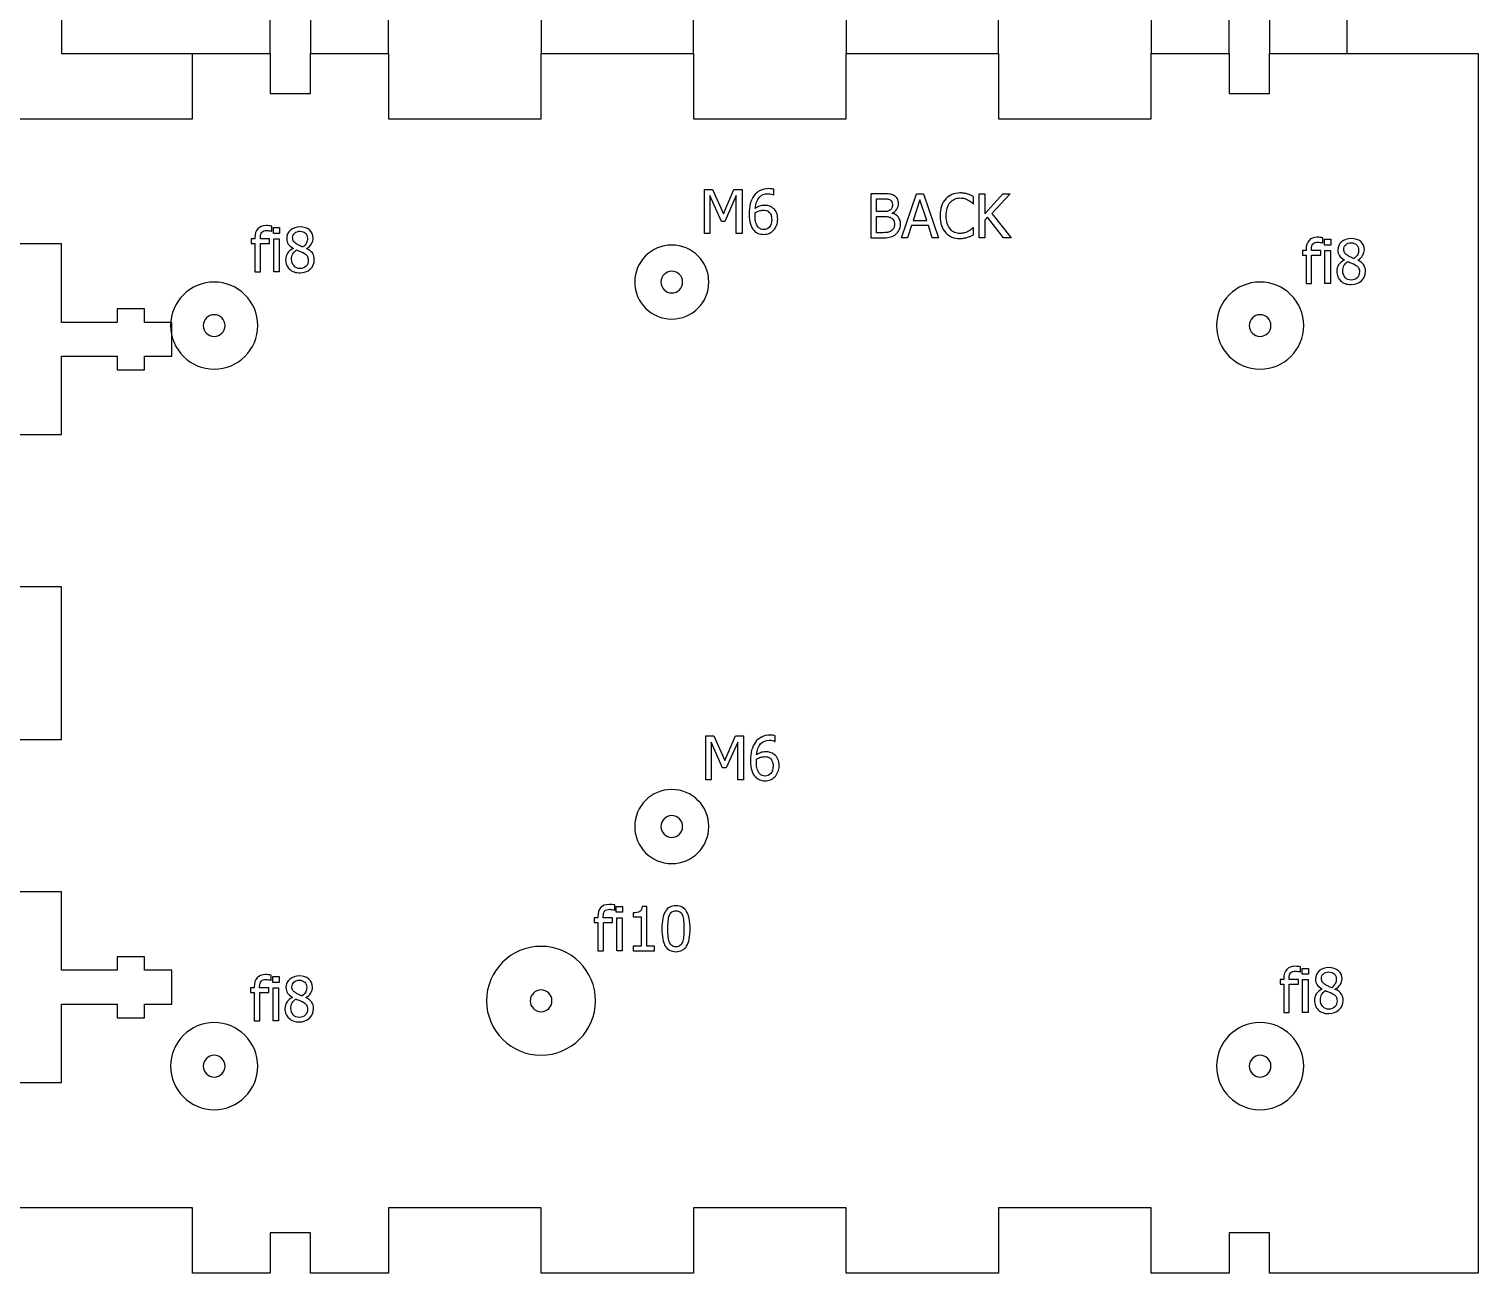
# Model space of a CAD drawing. Extents: x -124 to 242, y -17 to 237.
# Drawn here: x 102.7 to 235.7, y 12.9 to 127.1 of the extents above; entities that cross this region are included whole.
import ezdxf

# ---------------------------------------------------------------- set-up
doc = ezdxf.new("R2010")
doc.units = 0
doc.header["$MEASUREMENT"] = 0
doc.layers.get('0').update_dxf_attribs({"linetype": 'CONTINUOUS'})

msp = doc.modelspace()

# ---------------------------------------------------------------- linework, layer by layer
for points in [[(105.73, 236.89), (105.73, 124.89), (117.73, 124.89)], [(128.58, 128.59), (128.58, 124.89), (135.73, 124.89), (135.73, 130.89)], [(149.73, 130.89), (149.73, 124.89), (163.73, 124.89), (163.73, 130.89)], [(177.73, 130.89), (177.73, 124.89), (191.73, 124.89), (191.73, 130.89)], [(205.73, 130.89), (205.73, 124.89), (212.88, 124.89), (212.88, 128.59)], [(216.58, 128.59), (216.58, 124.89), (223.73, 124.89), (223.73, 130.89)], [(117.73, 124.89), (124.88, 124.89), (124.88, 128.59)], [(99.73, 118.89), (117.73, 118.89), (117.73, 124.89), (124.88, 124.89), (124.88, 121.19), (128.58, 121.19), (128.58, 124.89), (135.73, 124.89), (135.73, 118.89), (149.73, 118.89), (149.73, 124.89), (163.73, 124.89), (163.73, 118.89), (177.73, 118.89), (177.73, 124.89), (191.73, 124.89), (191.73, 118.89), (205.73, 118.89), (205.73, 124.89), (212.88, 124.89), (212.88, 121.19), (216.58, 121.19), (216.58, 124.89), (223.73, 124.89), (235.73, 124.89), (235.73, 12.89), (223.73, 12.89)], [(168.19, 108.35), (167.65, 108.35), (167.65, 111.83), (166.6, 109.46), (166.28, 109.46), (165.23, 111.83), (165.23, 108.35), (164.73, 108.35), (164.73, 112.39), (165.46, 112.39), (166.47, 110.14), (167.44, 112.39), (168.19, 112.39), (168.19, 108.35)], [(182.83, 107.96), (184.19, 112), (184.85, 112), (186.21, 107.96), (185.64, 107.96), (185.28, 109.09), (183.73, 109.09), (183.37, 107.96), (182.83, 107.96)], [(192.87, 107.96), (192.18, 107.96), (190.7, 109.84), (190.47, 109.57), (190.47, 107.96), (189.93, 107.96), (189.93, 112), (190.47, 112), (190.47, 110.14), (192.12, 112), (192.78, 112), (191.1, 110.19), (192.87, 107.96)], [(185.13, 109.55), (184.51, 111.45), (183.88, 109.55), (185.13, 109.55)], [(125.74, 108.36), (125.16, 108.36), (125.16, 108.89), (125.74, 108.89), (125.74, 108.36)], [(125.71, 104.82), (125.2, 104.82), (125.2, 107.85), (125.71, 107.85), (125.71, 104.82)], [(222.22, 107.29), (221.64, 107.29), (221.64, 107.82), (222.22, 107.82), (222.22, 107.29)], [(99.73, 89.89), (105.73, 89.89), (105.73, 97.09), (110.83, 97.09), (110.83, 95.84), (113.33, 95.84), (113.33, 97.09), (115.83, 97.09), (115.83, 100.19), (113.33, 100.19), (113.33, 101.44), (110.83, 101.44), (110.83, 100.19), (105.73, 100.19), (105.73, 107.39), (99.73, 107.39)], [(222.19, 103.75), (221.68, 103.75), (221.68, 106.78), (222.19, 106.78), (222.19, 103.75)], [(99.73, 61.89), (105.73, 61.89), (105.73, 75.89), (99.73, 75.89)], [(168.32, 58.17), (167.78, 58.17), (167.78, 61.65), (166.73, 59.28), (166.4, 59.28), (165.36, 61.65), (165.36, 58.17), (164.85, 58.17), (164.85, 62.21), (165.59, 62.21), (166.6, 59.96), (167.57, 62.21), (168.32, 62.21), (168.32, 58.17)], [(99.73, 30.39), (105.73, 30.39), (105.73, 37.59), (110.83, 37.59), (110.83, 36.34), (113.33, 36.34), (113.33, 37.59), (115.83, 37.59), (115.83, 40.69), (113.33, 40.69), (113.33, 41.94), (110.83, 41.94), (110.83, 40.69), (105.73, 40.69), (105.73, 47.89), (99.73, 47.89)], [(157.22, 46.02), (156.64, 46.02), (156.64, 46.55), (157.22, 46.55), (157.22, 46.02)], [(157.19, 42.49), (156.68, 42.49), (156.68, 45.52), (157.19, 45.52), (157.19, 42.49)], [(125.68, 39.58), (125.1, 39.58), (125.1, 40.11), (125.68, 40.11), (125.68, 39.58)], [(220.17, 40.34), (219.59, 40.34), (219.59, 40.87), (220.17, 40.87), (220.17, 40.34)], [(125.64, 36.04), (125.13, 36.04), (125.13, 39.07), (125.64, 39.07), (125.64, 36.04)], [(220.14, 36.81), (219.63, 36.81), (219.63, 39.84), (220.14, 39.84), (220.14, 36.81)], [(223.73, 12.89), (216.58, 12.89), (216.58, 16.59), (212.88, 16.59), (212.88, 12.89), (205.73, 12.89), (205.73, 18.89), (191.73, 18.89), (191.73, 12.89), (177.73, 12.89), (177.73, 18.89), (163.73, 18.89), (163.73, 12.89), (149.73, 12.89), (149.73, 18.89), (135.73, 18.89), (135.73, 12.89), (128.58, 12.89), (128.58, 16.59), (124.88, 16.59), (124.88, 12.89), (117.73, 12.89), (117.73, 18.89), (99.73, 18.89)]]:
    msp.add_lwpolyline(points)
for points, knots in [([(171.45, 109.66), (171.45, 109.45), (171.42, 109.26), (171.35, 109.09), (171.28, 108.91), (171.19, 108.77), (171.07, 108.65), (170.95, 108.52), (170.81, 108.43), (170.66, 108.36), (170.51, 108.3), (170.35, 108.27), (170.17, 108.27), (169.99, 108.27), (169.82, 108.3), (169.67, 108.36), (169.52, 108.42), (169.39, 108.51), (169.28, 108.63), (169.14, 108.78), (169.03, 108.98), (168.95, 109.22), (168.87, 109.47), (168.83, 109.77), (168.83, 110.13), (168.83, 110.48), (168.87, 110.79), (168.94, 111.08), (169.01, 111.36), (169.12, 111.61), (169.27, 111.82), (169.42, 112.02), (169.61, 112.18), (169.84, 112.29), (170.07, 112.41), (170.34, 112.47), (170.64, 112.47), (170.73, 112.47), (170.82, 112.46), (170.9, 112.45), (170.97, 112.44), (171.04, 112.43), (171.1, 112.41), (171.1, 112.41), (171.1, 111.89), (171.1, 111.89), (171.1, 111.89), (171.08, 111.89), (171.08, 111.89), (171.03, 111.92), (170.96, 111.94), (170.87, 111.97), (170.77, 111.99), (170.67, 112), (170.57, 112), (170.23, 112), (169.96, 111.89), (169.75, 111.66), (169.55, 111.43), (169.43, 111.1), (169.39, 110.65), (169.52, 110.74), (169.65, 110.81), (169.78, 110.86), (169.92, 110.91), (170.07, 110.93), (170.23, 110.93), (170.39, 110.93), (170.52, 110.92), (170.64, 110.88), (170.76, 110.85), (170.88, 110.79), (171.01, 110.69), (171.16, 110.58), (171.27, 110.44), (171.34, 110.27), (171.42, 110.1), (171.45, 109.89), (171.45, 109.66)], [0, 0, 0, 0, 1, 1, 1, 2, 2, 2, 3, 3, 3, 4, 4, 4, 5, 5, 5, 6, 6, 6, 7, 7, 7, 8, 8, 8, 9, 9, 9, 10, 10, 10, 11, 11, 11, 12, 12, 12, 13, 13, 13, 14, 14, 14, 15, 15, 15, 16, 16, 16, 17, 17, 17, 18, 18, 18, 19, 19, 19, 20, 20, 20, 21, 21, 21, 22, 22, 22, 23, 23, 23, 24, 24, 24, 25, 25, 25, 26, 26, 26, 26]), ([(182.73, 109.2), (182.73, 109), (182.69, 108.82), (182.61, 108.67), (182.54, 108.51), (182.44, 108.39), (182.31, 108.29), (182.16, 108.17), (181.99, 108.08), (181.82, 108.03), (181.65, 107.98), (181.42, 107.96), (181.15, 107.96), (181.15, 107.96), (179.99, 107.96), (179.99, 107.96), (179.99, 107.96), (179.99, 112), (179.99, 112), (179.99, 112), (181.06, 112), (181.06, 112), (181.35, 112), (181.56, 111.99), (181.71, 111.97), (181.85, 111.95), (181.99, 111.91), (182.12, 111.84), (182.27, 111.76), (182.37, 111.66), (182.44, 111.53), (182.5, 111.41), (182.54, 111.26), (182.54, 111.09), (182.54, 110.9), (182.49, 110.73), (182.39, 110.58), (182.29, 110.43), (182.15, 110.31), (181.97, 110.22), (181.97, 110.22), (181.97, 110.2), (181.97, 110.2), (182.21, 110.14), (182.4, 110.02), (182.53, 109.85), (182.66, 109.67), (182.73, 109.46), (182.73, 109.2)], [0, 0, 0, 0, 1, 1, 1, 2, 2, 2, 3, 3, 3, 4, 4, 4, 5, 5, 5, 6, 6, 6, 7, 7, 7, 8, 8, 8, 9, 9, 9, 10, 10, 10, 11, 11, 11, 12, 12, 12, 13, 13, 13, 14, 14, 14, 15, 15, 15, 16, 16, 16, 16]), ([(188.17, 107.89), (187.91, 107.89), (187.67, 107.93), (187.44, 108.02), (187.22, 108.11), (187.03, 108.24), (186.87, 108.42), (186.71, 108.59), (186.58, 108.81), (186.5, 109.07), (186.41, 109.33), (186.36, 109.64), (186.36, 109.98), (186.36, 110.31), (186.41, 110.61), (186.49, 110.86), (186.58, 111.11), (186.7, 111.33), (186.87, 111.52), (187.03, 111.7), (187.22, 111.83), (187.44, 111.93), (187.66, 112.02), (187.91, 112.07), (188.18, 112.07), (188.32, 112.07), (188.44, 112.06), (188.56, 112.04), (188.68, 112.02), (188.79, 112), (188.89, 111.97), (188.98, 111.94), (189.07, 111.91), (189.16, 111.86), (189.25, 111.82), (189.34, 111.78), (189.43, 111.73), (189.43, 111.73), (189.43, 111.08), (189.43, 111.08), (189.43, 111.08), (189.39, 111.08), (189.39, 111.08), (189.34, 111.13), (189.28, 111.18), (189.2, 111.24), (189.13, 111.3), (189.04, 111.36), (188.93, 111.42), (188.83, 111.48), (188.72, 111.52), (188.6, 111.56), (188.47, 111.6), (188.33, 111.61), (188.18, 111.61), (188, 111.61), (187.84, 111.58), (187.69, 111.51), (187.53, 111.44), (187.4, 111.33), (187.28, 111.2), (187.17, 111.06), (187.08, 110.89), (187.02, 110.68), (186.95, 110.47), (186.92, 110.24), (186.92, 109.98), (186.92, 109.7), (186.96, 109.46), (187.02, 109.26), (187.09, 109.06), (187.18, 108.89), (187.3, 108.75), (187.41, 108.62), (187.54, 108.52), (187.69, 108.45), (187.84, 108.38), (188.01, 108.35), (188.18, 108.35), (188.33, 108.35), (188.47, 108.37), (188.61, 108.41), (188.74, 108.45), (188.86, 108.49), (188.96, 108.55), (189.06, 108.61), (189.14, 108.66), (189.22, 108.72), (189.29, 108.78), (189.35, 108.83), (189.39, 108.87), (189.39, 108.87), (189.43, 108.87), (189.43, 108.87), (189.43, 108.87), (189.43, 108.23), (189.43, 108.23), (189.34, 108.19), (189.26, 108.15), (189.18, 108.11), (189.1, 108.08), (189, 108.04), (188.89, 108), (188.77, 107.96), (188.66, 107.94), (188.56, 107.92), (188.46, 107.9), (188.33, 107.89), (188.17, 107.89)], [0, 0, 0, 0, 1, 1, 1, 2, 2, 2, 3, 3, 3, 4, 4, 4, 5, 5, 5, 6, 6, 6, 7, 7, 7, 8, 8, 8, 9, 9, 9, 10, 10, 10, 11, 11, 11, 12, 12, 12, 13, 13, 13, 14, 14, 14, 15, 15, 15, 16, 16, 16, 17, 17, 17, 18, 18, 18, 19, 19, 19, 20, 20, 20, 21, 21, 21, 22, 22, 22, 23, 23, 23, 24, 24, 24, 25, 25, 25, 26, 26, 26, 27, 27, 27, 28, 28, 28, 29, 29, 29, 30, 30, 30, 31, 31, 31, 32, 32, 32, 33, 33, 33, 34, 34, 34, 35, 35, 35, 36, 36, 36, 36]), ([(170.9, 109.64), (170.9, 109.81), (170.88, 109.95), (170.84, 110.06), (170.79, 110.17), (170.72, 110.27), (170.62, 110.35), (170.55, 110.4), (170.47, 110.44), (170.38, 110.46), (170.29, 110.48), (170.2, 110.49), (170.11, 110.49), (169.98, 110.49), (169.86, 110.47), (169.74, 110.43), (169.62, 110.39), (169.5, 110.34), (169.39, 110.26), (169.38, 110.22), (169.38, 110.19), (169.38, 110.15), (169.38, 110.11), (169.38, 110.07), (169.38, 110.01), (169.38, 109.73), (169.4, 109.5), (169.46, 109.33), (169.51, 109.16), (169.58, 109.03), (169.66, 108.94), (169.74, 108.86), (169.82, 108.8), (169.9, 108.76), (169.99, 108.73), (170.08, 108.71), (170.17, 108.71), (170.39, 108.71), (170.56, 108.79), (170.7, 108.94), (170.83, 109.1), (170.9, 109.33), (170.9, 109.64)], [0, 0, 0, 0, 1, 1, 1, 2, 2, 2, 3, 3, 3, 4, 4, 4, 5, 5, 5, 6, 6, 6, 7, 7, 7, 8, 8, 8, 9, 9, 9, 10, 10, 10, 11, 11, 11, 12, 12, 12, 13, 13, 13, 14, 14, 14, 14]), ([(181.98, 111.01), (181.98, 111.11), (181.96, 111.19), (181.93, 111.26), (181.9, 111.34), (181.85, 111.39), (181.77, 111.43), (181.69, 111.48), (181.59, 111.51), (181.48, 111.52), (181.38, 111.53), (181.23, 111.54), (181.04, 111.54), (181.04, 111.54), (180.53, 111.54), (180.53, 111.54), (180.53, 111.54), (180.53, 110.36), (180.53, 110.36), (180.53, 110.36), (181.14, 110.36), (181.14, 110.36), (181.3, 110.36), (181.43, 110.37), (181.51, 110.38), (181.59, 110.4), (181.67, 110.44), (181.75, 110.49), (181.84, 110.54), (181.89, 110.61), (181.93, 110.7), (181.96, 110.78), (181.98, 110.89), (181.98, 111.01)], [0, 0, 0, 0, 1, 1, 1, 2, 2, 2, 3, 3, 3, 4, 4, 4, 5, 5, 5, 6, 6, 6, 7, 7, 7, 8, 8, 8, 9, 9, 9, 10, 10, 10, 11, 11, 11, 11]), ([(125.01, 108.56), (125.01, 108.56), (124.99, 108.56), (124.99, 108.56), (124.94, 108.57), (124.88, 108.59), (124.79, 108.6), (124.71, 108.62), (124.63, 108.63), (124.56, 108.63), (124.35, 108.63), (124.2, 108.58), (124.1, 108.48), (124.01, 108.38), (123.97, 108.21), (123.97, 107.96), (123.97, 107.96), (123.97, 107.85), (123.97, 107.85), (123.97, 107.85), (124.81, 107.85), (124.81, 107.85), (124.81, 107.85), (124.81, 107.43), (124.81, 107.43), (124.81, 107.43), (123.98, 107.43), (123.98, 107.43), (123.98, 107.43), (123.98, 104.82), (123.98, 104.82), (123.98, 104.82), (123.47, 104.82), (123.47, 104.82), (123.47, 104.82), (123.47, 107.43), (123.47, 107.43), (123.47, 107.43), (123.13, 107.43), (123.13, 107.43), (123.13, 107.43), (123.13, 107.85), (123.13, 107.85), (123.13, 107.85), (123.47, 107.85), (123.47, 107.85), (123.47, 107.85), (123.47, 107.95), (123.47, 107.95), (123.47, 108.32), (123.56, 108.6), (123.74, 108.79), (123.91, 108.98), (124.16, 109.07), (124.49, 109.07), (124.59, 109.07), (124.68, 109.07), (124.77, 109.06), (124.86, 109.05), (124.94, 109.03), (125.01, 109.02), (125.01, 109.02), (125.01, 108.56), (125.01, 108.56)], [0, 0, 0, 0, 1, 1, 1, 2, 2, 2, 3, 3, 3, 4, 4, 4, 5, 5, 5, 6, 6, 6, 7, 7, 7, 8, 8, 8, 9, 9, 9, 10, 10, 10, 11, 11, 11, 12, 12, 12, 13, 13, 13, 14, 14, 14, 15, 15, 15, 16, 16, 16, 17, 17, 17, 18, 18, 18, 19, 19, 19, 20, 20, 20, 21, 21, 21, 21]), ([(182.17, 109.18), (182.17, 109.33), (182.15, 109.45), (182.1, 109.55), (182.06, 109.65), (181.97, 109.74), (181.84, 109.8), (181.76, 109.85), (181.66, 109.88), (181.56, 109.89), (181.46, 109.9), (181.32, 109.91), (181.14, 109.91), (181.14, 109.91), (180.53, 109.91), (180.53, 109.91), (180.53, 109.91), (180.53, 108.42), (180.53, 108.42), (180.53, 108.42), (180.96, 108.42), (180.96, 108.42), (181.2, 108.42), (181.38, 108.43), (181.52, 108.45), (181.65, 108.47), (181.77, 108.52), (181.88, 108.59), (181.98, 108.66), (182.05, 108.74), (182.1, 108.83), (182.15, 108.92), (182.17, 109.03), (182.17, 109.18)], [0, 0, 0, 0, 1, 1, 1, 2, 2, 2, 3, 3, 3, 4, 4, 4, 5, 5, 5, 6, 6, 6, 7, 7, 7, 8, 8, 8, 9, 9, 9, 10, 10, 10, 11, 11, 11, 11]), ([(127.61, 104.73), (127.4, 104.73), (127.22, 104.76), (127.06, 104.82), (126.89, 104.88), (126.75, 104.97), (126.64, 105.08), (126.52, 105.19), (126.44, 105.31), (126.38, 105.46), (126.32, 105.61), (126.29, 105.77), (126.29, 105.94), (126.29, 106.16), (126.35, 106.36), (126.46, 106.54), (126.58, 106.72), (126.75, 106.87), (126.97, 106.98), (126.97, 106.98), (126.97, 107), (126.97, 107), (126.77, 107.11), (126.63, 107.24), (126.53, 107.38), (126.44, 107.51), (126.39, 107.68), (126.39, 107.89), (126.39, 108.19), (126.5, 108.45), (126.73, 108.65), (126.96, 108.85), (127.25, 108.95), (127.61, 108.95), (127.97, 108.95), (128.27, 108.86), (128.49, 108.67), (128.71, 108.47), (128.82, 108.23), (128.82, 107.93), (128.82, 107.75), (128.77, 107.57), (128.66, 107.39), (128.56, 107.21), (128.4, 107.07), (128.2, 106.97), (128.2, 106.97), (128.2, 106.96), (128.2, 106.96), (128.44, 106.85), (128.62, 106.71), (128.74, 106.56), (128.86, 106.4), (128.92, 106.2), (128.92, 105.95), (128.92, 105.6), (128.8, 105.31), (128.55, 105.08), (128.29, 104.85), (127.98, 104.73), (127.61, 104.73)], [0, 0, 0, 0, 1, 1, 1, 2, 2, 2, 3, 3, 3, 4, 4, 4, 5, 5, 5, 6, 6, 6, 7, 7, 7, 8, 8, 8, 9, 9, 9, 10, 10, 10, 11, 11, 11, 12, 12, 12, 13, 13, 13, 14, 14, 14, 15, 15, 15, 16, 16, 16, 17, 17, 17, 18, 18, 18, 19, 19, 19, 20, 20, 20, 20]), ([(128.29, 107.92), (128.29, 108.1), (128.23, 108.25), (128.11, 108.37), (127.99, 108.49), (127.82, 108.56), (127.6, 108.56), (127.41, 108.56), (127.24, 108.5), (127.12, 108.39), (126.99, 108.28), (126.93, 108.14), (126.93, 107.95), (126.93, 107.82), (126.96, 107.71), (127.03, 107.61), (127.09, 107.52), (127.19, 107.44), (127.32, 107.36), (127.37, 107.33), (127.46, 107.29), (127.57, 107.24), (127.69, 107.18), (127.79, 107.14), (127.88, 107.11), (128.04, 107.23), (128.15, 107.35), (128.2, 107.48), (128.26, 107.61), (128.29, 107.76), (128.29, 107.92)], [0, 0, 0, 0, 1, 1, 1, 2, 2, 2, 3, 3, 3, 4, 4, 4, 5, 5, 5, 6, 6, 6, 7, 7, 7, 8, 8, 8, 9, 9, 9, 10, 10, 10, 10]), ([(221.49, 107.49), (221.49, 107.49), (221.47, 107.49), (221.47, 107.49), (221.42, 107.5), (221.36, 107.52), (221.27, 107.53), (221.19, 107.55), (221.11, 107.56), (221.04, 107.56), (220.83, 107.56), (220.68, 107.51), (220.58, 107.41), (220.49, 107.31), (220.45, 107.14), (220.45, 106.89), (220.45, 106.89), (220.45, 106.78), (220.45, 106.78), (220.45, 106.78), (221.29, 106.78), (221.29, 106.78), (221.29, 106.78), (221.29, 106.36), (221.29, 106.36), (221.29, 106.36), (220.46, 106.36), (220.46, 106.36), (220.46, 106.36), (220.46, 103.75), (220.46, 103.75), (220.46, 103.75), (219.95, 103.75), (219.95, 103.75), (219.95, 103.75), (219.95, 106.36), (219.95, 106.36), (219.95, 106.36), (219.61, 106.36), (219.61, 106.36), (219.61, 106.36), (219.61, 106.78), (219.61, 106.78), (219.61, 106.78), (219.95, 106.78), (219.95, 106.78), (219.95, 106.78), (219.95, 106.88), (219.95, 106.88), (219.95, 107.25), (220.04, 107.53), (220.22, 107.72), (220.39, 107.91), (220.64, 108), (220.97, 108), (221.07, 108), (221.16, 108), (221.25, 107.99), (221.34, 107.98), (221.42, 107.97), (221.49, 107.95), (221.49, 107.95), (221.49, 107.49), (221.49, 107.49)], [0, 0, 0, 0, 1, 1, 1, 2, 2, 2, 3, 3, 3, 4, 4, 4, 5, 5, 5, 6, 6, 6, 7, 7, 7, 8, 8, 8, 9, 9, 9, 10, 10, 10, 11, 11, 11, 12, 12, 12, 13, 13, 13, 14, 14, 14, 15, 15, 15, 16, 16, 16, 17, 17, 17, 18, 18, 18, 19, 19, 19, 20, 20, 20, 21, 21, 21, 21]), ([(224.09, 103.66), (223.88, 103.66), (223.7, 103.69), (223.54, 103.75), (223.37, 103.81), (223.23, 103.9), (223.12, 104.01), (223, 104.12), (222.92, 104.25), (222.86, 104.39), (222.8, 104.54), (222.77, 104.7), (222.77, 104.87), (222.77, 105.09), (222.83, 105.29), (222.94, 105.47), (223.06, 105.66), (223.23, 105.8), (223.45, 105.91), (223.45, 105.91), (223.45, 105.93), (223.45, 105.93), (223.25, 106.04), (223.11, 106.17), (223.01, 106.31), (222.92, 106.44), (222.87, 106.62), (222.87, 106.82), (222.87, 107.13), (222.98, 107.38), (223.21, 107.58), (223.44, 107.78), (223.73, 107.88), (224.09, 107.88), (224.45, 107.88), (224.75, 107.79), (224.97, 107.6), (225.19, 107.4), (225.3, 107.16), (225.3, 106.86), (225.3, 106.68), (225.25, 106.5), (225.14, 106.32), (225.04, 106.14), (224.88, 106), (224.69, 105.9), (224.69, 105.9), (224.69, 105.89), (224.69, 105.89), (224.92, 105.78), (225.1, 105.64), (225.22, 105.49), (225.34, 105.33), (225.4, 105.13), (225.4, 104.88), (225.4, 104.53), (225.28, 104.24), (225.03, 104.01), (224.78, 103.78), (224.46, 103.66), (224.09, 103.66)], [0, 0, 0, 0, 1, 1, 1, 2, 2, 2, 3, 3, 3, 4, 4, 4, 5, 5, 5, 6, 6, 6, 7, 7, 7, 8, 8, 8, 9, 9, 9, 10, 10, 10, 11, 11, 11, 12, 12, 12, 13, 13, 13, 14, 14, 14, 15, 15, 15, 16, 16, 16, 17, 17, 17, 18, 18, 18, 19, 19, 19, 20, 20, 20, 20]), ([(128.36, 105.9), (128.36, 106.06), (128.33, 106.2), (128.27, 106.29), (128.2, 106.39), (128.08, 106.49), (127.89, 106.59), (127.83, 106.63), (127.75, 106.66), (127.64, 106.7), (127.54, 106.74), (127.43, 106.79), (127.3, 106.84), (127.15, 106.74), (127.03, 106.62), (126.95, 106.48), (126.87, 106.33), (126.83, 106.16), (126.83, 105.98), (126.83, 105.73), (126.91, 105.53), (127.06, 105.37), (127.2, 105.21), (127.39, 105.13), (127.61, 105.13), (127.84, 105.13), (128.02, 105.2), (128.16, 105.34), (128.3, 105.48), (128.36, 105.66), (128.36, 105.9)], [0, 0, 0, 0, 1, 1, 1, 2, 2, 2, 3, 3, 3, 4, 4, 4, 5, 5, 5, 6, 6, 6, 7, 7, 7, 8, 8, 8, 9, 9, 9, 10, 10, 10, 10]), ([(158.33, 103.89), (158.33, 105.77), (159.85, 107.29), (161.73, 107.29), (163.61, 107.29), (165.13, 105.77), (165.13, 103.89), (165.13, 102.01), (163.61, 100.49), (161.73, 100.49), (159.85, 100.49), (158.33, 102.01), (158.33, 103.89)], [0, 0, 0, 0, 1, 1, 1, 2, 2, 2, 3, 3, 3, 4, 4, 4, 4]), ([(224.77, 106.85), (224.77, 107.03), (224.71, 107.18), (224.59, 107.3), (224.47, 107.43), (224.3, 107.49), (224.08, 107.49), (223.89, 107.49), (223.72, 107.43), (223.6, 107.32), (223.47, 107.21), (223.41, 107.07), (223.41, 106.88), (223.41, 106.75), (223.44, 106.64), (223.51, 106.54), (223.57, 106.45), (223.67, 106.37), (223.8, 106.3), (223.85, 106.26), (223.94, 106.22), (224.05, 106.17), (224.17, 106.11), (224.27, 106.07), (224.36, 106.04), (224.52, 106.16), (224.63, 106.29), (224.69, 106.41), (224.74, 106.54), (224.77, 106.69), (224.77, 106.85)], [0, 0, 0, 0, 1, 1, 1, 2, 2, 2, 3, 3, 3, 4, 4, 4, 5, 5, 5, 6, 6, 6, 7, 7, 7, 8, 8, 8, 9, 9, 9, 10, 10, 10, 10]), ([(224.85, 104.83), (224.85, 104.99), (224.81, 105.13), (224.75, 105.22), (224.68, 105.32), (224.56, 105.42), (224.37, 105.52), (224.31, 105.56), (224.23, 105.59), (224.12, 105.63), (224.02, 105.67), (223.91, 105.72), (223.78, 105.77), (223.63, 105.67), (223.51, 105.55), (223.43, 105.41), (223.35, 105.26), (223.32, 105.1), (223.32, 104.91), (223.32, 104.66), (223.39, 104.46), (223.54, 104.3), (223.68, 104.14), (223.87, 104.07), (224.09, 104.07), (224.32, 104.07), (224.5, 104.13), (224.64, 104.27), (224.78, 104.41), (224.85, 104.59), (224.85, 104.83)], [0, 0, 0, 0, 1, 1, 1, 2, 2, 2, 3, 3, 3, 4, 4, 4, 5, 5, 5, 6, 6, 6, 7, 7, 7, 8, 8, 8, 9, 9, 9, 10, 10, 10, 10]), ([(115.73, 99.89), (115.73, 102.1), (117.52, 103.89), (119.73, 103.89), (121.94, 103.89), (123.73, 102.1), (123.73, 99.89), (123.73, 97.68), (121.94, 95.89), (119.73, 95.89), (117.52, 95.89), (115.73, 97.68), (115.73, 99.89)], [0, 0, 0, 0, 1, 1, 1, 2, 2, 2, 3, 3, 3, 4, 4, 4, 4]), ([(160.73, 103.89), (160.73, 104.44), (161.18, 104.89), (161.73, 104.89), (162.28, 104.89), (162.73, 104.44), (162.73, 103.89), (162.73, 103.34), (162.28, 102.89), (161.73, 102.89), (161.18, 102.89), (160.73, 103.34), (160.73, 103.89)], [0, 0, 0, 0, 1, 1, 1, 2, 2, 2, 3, 3, 3, 4, 4, 4, 4]), ([(211.73, 99.89), (211.73, 102.1), (213.52, 103.89), (215.73, 103.89), (217.94, 103.89), (219.73, 102.1), (219.73, 99.89), (219.73, 97.68), (217.94, 95.89), (215.73, 95.89), (213.52, 95.89), (211.73, 97.68), (211.73, 99.89)], [0, 0, 0, 0, 1, 1, 1, 2, 2, 2, 3, 3, 3, 4, 4, 4, 4]), ([(118.73, 99.89), (118.73, 100.44), (119.18, 100.89), (119.73, 100.89), (120.28, 100.89), (120.73, 100.44), (120.73, 99.89), (120.73, 99.34), (120.28, 98.89), (119.73, 98.89), (119.18, 98.89), (118.73, 99.34), (118.73, 99.89)], [0, 0, 0, 0, 1, 1, 1, 2, 2, 2, 3, 3, 3, 4, 4, 4, 4]), ([(214.73, 99.89), (214.73, 100.44), (215.18, 100.89), (215.73, 100.89), (216.28, 100.89), (216.73, 100.44), (216.73, 99.89), (216.73, 99.34), (216.28, 98.89), (215.73, 98.89), (215.18, 98.89), (214.73, 99.34), (214.73, 99.89)], [0, 0, 0, 0, 1, 1, 1, 2, 2, 2, 3, 3, 3, 4, 4, 4, 4]), ([(171.58, 59.48), (171.58, 59.27), (171.54, 59.08), (171.47, 58.91), (171.4, 58.73), (171.31, 58.58), (171.2, 58.47), (171.08, 58.34), (170.94, 58.25), (170.79, 58.18), (170.64, 58.12), (170.47, 58.09), (170.29, 58.09), (170.11, 58.09), (169.94, 58.12), (169.8, 58.18), (169.65, 58.24), (169.51, 58.33), (169.4, 58.45), (169.26, 58.6), (169.15, 58.79), (169.07, 59.04), (169, 59.28), (168.96, 59.59), (168.96, 59.94), (168.96, 60.3), (168.99, 60.61), (169.06, 60.9), (169.14, 61.18), (169.25, 61.42), (169.4, 61.63), (169.54, 61.84), (169.73, 62), (169.97, 62.11), (170.2, 62.23), (170.46, 62.29), (170.77, 62.29), (170.86, 62.29), (170.94, 62.28), (171.02, 62.27), (171.1, 62.26), (171.17, 62.25), (171.23, 62.23), (171.23, 62.23), (171.23, 61.71), (171.23, 61.71), (171.23, 61.71), (171.2, 61.71), (171.2, 61.71), (171.15, 61.74), (171.08, 61.76), (170.99, 61.79), (170.9, 61.81), (170.8, 61.82), (170.69, 61.82), (170.36, 61.82), (170.09, 61.71), (169.88, 61.48), (169.67, 61.25), (169.55, 60.91), (169.51, 60.47), (169.64, 60.56), (169.77, 60.63), (169.91, 60.68), (170.04, 60.73), (170.19, 60.75), (170.35, 60.75), (170.51, 60.75), (170.65, 60.73), (170.77, 60.7), (170.89, 60.67), (171.01, 60.61), (171.14, 60.51), (171.29, 60.4), (171.4, 60.26), (171.47, 60.09), (171.54, 59.91), (171.58, 59.71), (171.58, 59.48)], [0, 0, 0, 0, 1, 1, 1, 2, 2, 2, 3, 3, 3, 4, 4, 4, 5, 5, 5, 6, 6, 6, 7, 7, 7, 8, 8, 8, 9, 9, 9, 10, 10, 10, 11, 11, 11, 12, 12, 12, 13, 13, 13, 14, 14, 14, 15, 15, 15, 16, 16, 16, 17, 17, 17, 18, 18, 18, 19, 19, 19, 20, 20, 20, 21, 21, 21, 22, 22, 22, 23, 23, 23, 24, 24, 24, 25, 25, 25, 26, 26, 26, 26]), ([(171.03, 59.46), (171.03, 59.63), (171, 59.76), (170.96, 59.88), (170.92, 59.99), (170.85, 60.08), (170.75, 60.16), (170.68, 60.22), (170.6, 60.26), (170.51, 60.28), (170.42, 60.3), (170.33, 60.31), (170.23, 60.31), (170.11, 60.31), (169.98, 60.29), (169.86, 60.25), (169.75, 60.21), (169.63, 60.16), (169.51, 60.08), (169.51, 60.04), (169.51, 60), (169.5, 59.97), (169.5, 59.93), (169.5, 59.88), (169.5, 59.83), (169.5, 59.55), (169.53, 59.32), (169.58, 59.15), (169.64, 58.98), (169.71, 58.85), (169.79, 58.76), (169.87, 58.67), (169.95, 58.61), (170.03, 58.58), (170.11, 58.55), (170.2, 58.53), (170.3, 58.53), (170.51, 58.53), (170.69, 58.61), (170.82, 58.76), (170.96, 58.92), (171.03, 59.15), (171.03, 59.46)], [0, 0, 0, 0, 1, 1, 1, 2, 2, 2, 3, 3, 3, 4, 4, 4, 5, 5, 5, 6, 6, 6, 7, 7, 7, 8, 8, 8, 9, 9, 9, 10, 10, 10, 11, 11, 11, 12, 12, 12, 13, 13, 13, 14, 14, 14, 14]), ([(158.33, 53.89), (158.33, 55.77), (159.85, 57.29), (161.73, 57.29), (163.61, 57.29), (165.13, 55.77), (165.13, 53.89), (165.13, 52.01), (163.61, 50.49), (161.73, 50.49), (159.85, 50.49), (158.33, 52.01), (158.33, 53.89)], [0, 0, 0, 0, 1, 1, 1, 2, 2, 2, 3, 3, 3, 4, 4, 4, 4]), ([(160.73, 53.89), (160.73, 54.44), (161.18, 54.89), (161.73, 54.89), (162.28, 54.89), (162.73, 54.44), (162.73, 53.89), (162.73, 53.34), (162.28, 52.89), (161.73, 52.89), (161.18, 52.89), (160.73, 53.34), (160.73, 53.89)], [0, 0, 0, 0, 1, 1, 1, 2, 2, 2, 3, 3, 3, 4, 4, 4, 4]), ([(156.49, 46.22), (156.49, 46.22), (156.46, 46.22), (156.46, 46.22), (156.42, 46.24), (156.35, 46.25), (156.27, 46.27), (156.18, 46.28), (156.11, 46.29), (156.04, 46.29), (155.83, 46.29), (155.67, 46.24), (155.58, 46.14), (155.49, 46.05), (155.44, 45.87), (155.44, 45.62), (155.44, 45.62), (155.44, 45.52), (155.44, 45.52), (155.44, 45.52), (156.29, 45.52), (156.29, 45.52), (156.29, 45.52), (156.29, 45.09), (156.29, 45.09), (156.29, 45.09), (155.46, 45.09), (155.46, 45.09), (155.46, 45.09), (155.46, 42.49), (155.46, 42.49), (155.46, 42.49), (154.95, 42.49), (154.95, 42.49), (154.95, 42.49), (154.95, 45.09), (154.95, 45.09), (154.95, 45.09), (154.61, 45.09), (154.61, 45.09), (154.61, 45.09), (154.61, 45.52), (154.61, 45.52), (154.61, 45.52), (154.95, 45.52), (154.95, 45.52), (154.95, 45.52), (154.95, 45.62), (154.95, 45.62), (154.95, 45.98), (155.04, 46.26), (155.21, 46.45), (155.39, 46.64), (155.64, 46.73), (155.97, 46.73), (156.06, 46.73), (156.15, 46.73), (156.24, 46.72), (156.33, 46.71), (156.42, 46.7), (156.49, 46.69), (156.49, 46.69), (156.49, 46.22), (156.49, 46.22)], [0, 0, 0, 0, 1, 1, 1, 2, 2, 2, 3, 3, 3, 4, 4, 4, 5, 5, 5, 6, 6, 6, 7, 7, 7, 8, 8, 8, 9, 9, 9, 10, 10, 10, 11, 11, 11, 12, 12, 12, 13, 13, 13, 14, 14, 14, 15, 15, 15, 16, 16, 16, 17, 17, 17, 18, 18, 18, 19, 19, 19, 20, 20, 20, 21, 21, 21, 21]), ([(163.41, 44.51), (163.41, 43.78), (163.3, 43.25), (163.09, 42.91), (162.88, 42.57), (162.55, 42.4), (162.11, 42.4), (161.67, 42.4), (161.34, 42.58), (161.13, 42.92), (160.93, 43.27), (160.82, 43.79), (160.82, 44.5), (160.82, 45.23), (160.93, 45.76), (161.14, 46.1), (161.35, 46.44), (161.67, 46.61), (162.11, 46.61), (162.56, 46.61), (162.89, 46.43), (163.09, 46.08), (163.3, 45.73), (163.41, 45.21), (163.41, 44.51)], [0, 0, 0, 0, 1, 1, 1, 2, 2, 2, 3, 3, 3, 4, 4, 4, 5, 5, 5, 6, 6, 6, 7, 7, 7, 8, 8, 8, 8]), ([(160.15, 42.49), (160.15, 42.49), (158.18, 42.49), (158.18, 42.49), (158.18, 42.49), (158.18, 42.9), (158.18, 42.9), (158.18, 42.9), (158.91, 42.9), (158.91, 42.9), (158.91, 42.9), (158.91, 45.61), (158.91, 45.61), (158.91, 45.61), (158.18, 45.61), (158.18, 45.61), (158.18, 45.61), (158.18, 45.97), (158.18, 45.97), (158.45, 45.97), (158.66, 46.01), (158.79, 46.09), (158.92, 46.17), (158.99, 46.32), (159.01, 46.54), (159.01, 46.54), (159.43, 46.54), (159.43, 46.54), (159.43, 46.54), (159.43, 42.9), (159.43, 42.9), (159.43, 42.9), (160.15, 42.9), (160.15, 42.9), (160.15, 42.9), (160.15, 42.49), (160.15, 42.49)], [0, 0, 0, 0, 1, 1, 1, 2, 2, 2, 3, 3, 3, 4, 4, 4, 5, 5, 5, 6, 6, 6, 7, 7, 7, 8, 8, 8, 9, 9, 9, 10, 10, 10, 11, 11, 11, 12, 12, 12, 12]), ([(162.71, 43.28), (162.76, 43.41), (162.8, 43.58), (162.82, 43.78), (162.84, 43.99), (162.85, 44.23), (162.85, 44.51), (162.85, 44.78), (162.84, 45.02), (162.82, 45.23), (162.8, 45.43), (162.76, 45.6), (162.71, 45.74), (162.65, 45.88), (162.58, 45.98), (162.48, 46.05), (162.39, 46.12), (162.27, 46.16), (162.11, 46.16), (161.96, 46.16), (161.84, 46.12), (161.74, 46.05), (161.65, 45.98), (161.57, 45.87), (161.51, 45.73), (161.46, 45.6), (161.42, 45.42), (161.4, 45.21), (161.38, 45), (161.37, 44.77), (161.37, 44.5), (161.37, 44.22), (161.38, 43.98), (161.4, 43.79), (161.42, 43.6), (161.45, 43.43), (161.51, 43.28), (161.56, 43.14), (161.64, 43.04), (161.74, 42.96), (161.83, 42.89), (161.96, 42.85), (162.11, 42.85), (162.26, 42.85), (162.39, 42.89), (162.48, 42.96), (162.58, 43.03), (162.66, 43.13), (162.71, 43.28)], [0, 0, 0, 0, 1, 1, 1, 2, 2, 2, 3, 3, 3, 4, 4, 4, 5, 5, 5, 6, 6, 6, 7, 7, 7, 8, 8, 8, 9, 9, 9, 10, 10, 10, 11, 11, 11, 12, 12, 12, 13, 13, 13, 14, 14, 14, 15, 15, 15, 16, 16, 16, 16]), ([(144.73, 37.89), (144.73, 40.65), (146.97, 42.89), (149.73, 42.89), (152.49, 42.89), (154.73, 40.65), (154.73, 37.89), (154.73, 35.13), (152.49, 32.89), (149.73, 32.89), (146.97, 32.89), (144.73, 35.13), (144.73, 37.89)], [0, 0, 0, 0, 1, 1, 1, 2, 2, 2, 3, 3, 3, 4, 4, 4, 4]), ([(124.95, 39.78), (124.95, 39.78), (124.92, 39.78), (124.92, 39.78), (124.88, 39.79), (124.81, 39.81), (124.73, 39.82), (124.64, 39.84), (124.56, 39.85), (124.5, 39.85), (124.28, 39.85), (124.13, 39.8), (124.04, 39.7), (123.95, 39.6), (123.9, 39.43), (123.9, 39.18), (123.9, 39.18), (123.9, 39.07), (123.9, 39.07), (123.9, 39.07), (124.74, 39.07), (124.74, 39.07), (124.74, 39.07), (124.74, 38.65), (124.74, 38.65), (124.74, 38.65), (123.92, 38.65), (123.92, 38.65), (123.92, 38.65), (123.92, 36.04), (123.92, 36.04), (123.92, 36.04), (123.41, 36.04), (123.41, 36.04), (123.41, 36.04), (123.41, 38.65), (123.41, 38.65), (123.41, 38.65), (123.06, 38.65), (123.06, 38.65), (123.06, 38.65), (123.06, 39.07), (123.06, 39.07), (123.06, 39.07), (123.41, 39.07), (123.41, 39.07), (123.41, 39.07), (123.41, 39.17), (123.41, 39.17), (123.41, 39.54), (123.49, 39.82), (123.67, 40.01), (123.85, 40.2), (124.1, 40.29), (124.42, 40.29), (124.52, 40.29), (124.61, 40.29), (124.7, 40.28), (124.79, 40.27), (124.87, 40.26), (124.95, 40.24), (124.95, 40.24), (124.95, 39.78), (124.95, 39.78)], [0, 0, 0, 0, 1, 1, 1, 2, 2, 2, 3, 3, 3, 4, 4, 4, 5, 5, 5, 6, 6, 6, 7, 7, 7, 8, 8, 8, 9, 9, 9, 10, 10, 10, 11, 11, 11, 12, 12, 12, 13, 13, 13, 14, 14, 14, 15, 15, 15, 16, 16, 16, 17, 17, 17, 18, 18, 18, 19, 19, 19, 20, 20, 20, 21, 21, 21, 21]), ([(127.54, 35.95), (127.34, 35.95), (127.16, 35.98), (126.99, 36.04), (126.83, 36.1), (126.69, 36.19), (126.57, 36.3), (126.46, 36.41), (126.37, 36.54), (126.31, 36.68), (126.25, 36.83), (126.22, 36.99), (126.22, 37.16), (126.22, 37.38), (126.28, 37.58), (126.4, 37.76), (126.51, 37.95), (126.68, 38.09), (126.91, 38.2), (126.91, 38.2), (126.91, 38.22), (126.91, 38.22), (126.71, 38.33), (126.56, 38.46), (126.46, 38.6), (126.37, 38.73), (126.32, 38.91), (126.32, 39.11), (126.32, 39.42), (126.44, 39.67), (126.67, 39.87), (126.89, 40.07), (127.19, 40.17), (127.54, 40.17), (127.91, 40.17), (128.2, 40.08), (128.42, 39.89), (128.64, 39.69), (128.75, 39.45), (128.75, 39.15), (128.75, 38.97), (128.7, 38.79), (128.6, 38.61), (128.49, 38.43), (128.34, 38.29), (128.14, 38.19), (128.14, 38.19), (128.14, 38.18), (128.14, 38.18), (128.37, 38.07), (128.55, 37.93), (128.67, 37.78), (128.79, 37.62), (128.85, 37.42), (128.85, 37.17), (128.85, 36.82), (128.73, 36.53), (128.48, 36.3), (128.23, 36.07), (127.91, 35.95), (127.54, 35.95)], [0, 0, 0, 0, 1, 1, 1, 2, 2, 2, 3, 3, 3, 4, 4, 4, 5, 5, 5, 6, 6, 6, 7, 7, 7, 8, 8, 8, 9, 9, 9, 10, 10, 10, 11, 11, 11, 12, 12, 12, 13, 13, 13, 14, 14, 14, 15, 15, 15, 16, 16, 16, 17, 17, 17, 18, 18, 18, 19, 19, 19, 20, 20, 20, 20]), ([(219.44, 40.54), (219.44, 40.54), (219.42, 40.54), (219.42, 40.54), (219.37, 40.56), (219.31, 40.57), (219.22, 40.59), (219.14, 40.6), (219.06, 40.61), (218.99, 40.61), (218.78, 40.61), (218.62, 40.56), (218.53, 40.47), (218.44, 40.37), (218.4, 40.19), (218.4, 39.94), (218.4, 39.94), (218.4, 39.84), (218.4, 39.84), (218.4, 39.84), (219.24, 39.84), (219.24, 39.84), (219.24, 39.84), (219.24, 39.41), (219.24, 39.41), (219.24, 39.41), (218.41, 39.41), (218.41, 39.41), (218.41, 39.41), (218.41, 36.81), (218.41, 36.81), (218.41, 36.81), (217.9, 36.81), (217.9, 36.81), (217.9, 36.81), (217.9, 39.41), (217.9, 39.41), (217.9, 39.41), (217.56, 39.41), (217.56, 39.41), (217.56, 39.41), (217.56, 39.84), (217.56, 39.84), (217.56, 39.84), (217.9, 39.84), (217.9, 39.84), (217.9, 39.84), (217.9, 39.94), (217.9, 39.94), (217.9, 40.3), (217.99, 40.58), (218.17, 40.77), (218.34, 40.96), (218.59, 41.06), (218.92, 41.06), (219.01, 41.06), (219.11, 41.05), (219.2, 41.04), (219.29, 41.03), (219.37, 41.02), (219.44, 41.01), (219.44, 41.01), (219.44, 40.54), (219.44, 40.54)], [0, 0, 0, 0, 1, 1, 1, 2, 2, 2, 3, 3, 3, 4, 4, 4, 5, 5, 5, 6, 6, 6, 7, 7, 7, 8, 8, 8, 9, 9, 9, 10, 10, 10, 11, 11, 11, 12, 12, 12, 13, 13, 13, 14, 14, 14, 15, 15, 15, 16, 16, 16, 17, 17, 17, 18, 18, 18, 19, 19, 19, 20, 20, 20, 21, 21, 21, 21]), ([(222.03, 36.72), (221.83, 36.72), (221.65, 36.74), (221.49, 36.8), (221.32, 36.86), (221.18, 36.95), (221.07, 37.06), (220.95, 37.17), (220.86, 37.3), (220.81, 37.45), (220.75, 37.6), (220.72, 37.76), (220.72, 37.92), (220.72, 38.14), (220.78, 38.34), (220.89, 38.53), (221.01, 38.71), (221.18, 38.86), (221.4, 38.96), (221.4, 38.96), (221.4, 38.98), (221.4, 38.98), (221.2, 39.1), (221.06, 39.22), (220.96, 39.36), (220.86, 39.5), (220.82, 39.67), (220.82, 39.88), (220.82, 40.18), (220.93, 40.43), (221.16, 40.63), (221.39, 40.84), (221.68, 40.94), (222.03, 40.94), (222.4, 40.94), (222.7, 40.84), (222.92, 40.65), (223.14, 40.46), (223.25, 40.21), (223.25, 39.91), (223.25, 39.73), (223.2, 39.55), (223.09, 39.37), (222.98, 39.2), (222.83, 39.06), (222.63, 38.96), (222.63, 38.96), (222.63, 38.94), (222.63, 38.94), (222.87, 38.83), (223.05, 38.7), (223.17, 38.54), (223.29, 38.38), (223.35, 38.18), (223.35, 37.93), (223.35, 37.59), (223.22, 37.3), (222.97, 37.07), (222.72, 36.83), (222.41, 36.72), (222.03, 36.72)], [0, 0, 0, 0, 1, 1, 1, 2, 2, 2, 3, 3, 3, 4, 4, 4, 5, 5, 5, 6, 6, 6, 7, 7, 7, 8, 8, 8, 9, 9, 9, 10, 10, 10, 11, 11, 11, 12, 12, 12, 13, 13, 13, 14, 14, 14, 15, 15, 15, 16, 16, 16, 17, 17, 17, 18, 18, 18, 19, 19, 19, 20, 20, 20, 20]), ([(222.72, 39.91), (222.72, 40.09), (222.66, 40.24), (222.54, 40.36), (222.41, 40.48), (222.25, 40.54), (222.03, 40.54), (221.83, 40.54), (221.67, 40.49), (221.55, 40.38), (221.42, 40.27), (221.36, 40.12), (221.36, 39.94), (221.36, 39.8), (221.39, 39.69), (221.45, 39.6), (221.52, 39.51), (221.61, 39.42), (221.74, 39.35), (221.8, 39.32), (221.88, 39.28), (222, 39.22), (222.11, 39.17), (222.22, 39.12), (222.31, 39.09), (222.47, 39.22), (222.58, 39.34), (222.63, 39.47), (222.69, 39.59), (222.72, 39.74), (222.72, 39.91)], [0, 0, 0, 0, 1, 1, 1, 2, 2, 2, 3, 3, 3, 4, 4, 4, 5, 5, 5, 6, 6, 6, 7, 7, 7, 8, 8, 8, 9, 9, 9, 10, 10, 10, 10]), ([(128.22, 39.14), (128.22, 39.32), (128.16, 39.47), (128.04, 39.59), (127.92, 39.72), (127.75, 39.78), (127.54, 39.78), (127.34, 39.78), (127.18, 39.72), (127.05, 39.61), (126.93, 39.5), (126.86, 39.36), (126.86, 39.17), (126.86, 39.04), (126.9, 38.93), (126.96, 38.83), (127.02, 38.74), (127.12, 38.66), (127.25, 38.59), (127.3, 38.55), (127.39, 38.51), (127.5, 38.46), (127.62, 38.4), (127.72, 38.36), (127.82, 38.33), (127.98, 38.45), (128.08, 38.58), (128.14, 38.7), (128.19, 38.83), (128.22, 38.98), (128.22, 39.14)], [0, 0, 0, 0, 1, 1, 1, 2, 2, 2, 3, 3, 3, 4, 4, 4, 5, 5, 5, 6, 6, 6, 7, 7, 7, 8, 8, 8, 9, 9, 9, 10, 10, 10, 10]), ([(148.73, 37.89), (148.73, 38.44), (149.18, 38.89), (149.73, 38.89), (150.28, 38.89), (150.73, 38.44), (150.73, 37.89), (150.73, 37.34), (150.28, 36.89), (149.73, 36.89), (149.18, 36.89), (148.73, 37.34), (148.73, 37.89)], [0, 0, 0, 0, 1, 1, 1, 2, 2, 2, 3, 3, 3, 4, 4, 4, 4]), ([(222.79, 37.88), (222.79, 38.05), (222.76, 38.18), (222.7, 38.28), (222.63, 38.38), (222.5, 38.47), (222.32, 38.58), (222.26, 38.61), (222.18, 38.65), (222.07, 38.69), (221.97, 38.73), (221.86, 38.77), (221.73, 38.83), (221.58, 38.73), (221.46, 38.61), (221.38, 38.46), (221.3, 38.32), (221.26, 38.15), (221.26, 37.96), (221.26, 37.72), (221.34, 37.52), (221.48, 37.36), (221.63, 37.2), (221.82, 37.12), (222.04, 37.12), (222.27, 37.12), (222.45, 37.19), (222.59, 37.32), (222.72, 37.46), (222.79, 37.65), (222.79, 37.88)], [0, 0, 0, 0, 1, 1, 1, 2, 2, 2, 3, 3, 3, 4, 4, 4, 5, 5, 5, 6, 6, 6, 7, 7, 7, 8, 8, 8, 9, 9, 9, 10, 10, 10, 10]), ([(128.3, 37.12), (128.3, 37.28), (128.27, 37.42), (128.2, 37.51), (128.14, 37.61), (128.01, 37.71), (127.82, 37.81), (127.76, 37.85), (127.68, 37.88), (127.58, 37.92), (127.48, 37.96), (127.36, 38.01), (127.23, 38.06), (127.08, 37.96), (126.97, 37.84), (126.89, 37.7), (126.81, 37.55), (126.77, 37.39), (126.77, 37.2), (126.77, 36.95), (126.84, 36.75), (126.99, 36.59), (127.14, 36.43), (127.32, 36.36), (127.54, 36.36), (127.77, 36.36), (127.95, 36.42), (128.09, 36.56), (128.23, 36.7), (128.3, 36.88), (128.3, 37.12)], [0, 0, 0, 0, 1, 1, 1, 2, 2, 2, 3, 3, 3, 4, 4, 4, 5, 5, 5, 6, 6, 6, 7, 7, 7, 8, 8, 8, 9, 9, 9, 10, 10, 10, 10]), ([(115.73, 31.89), (115.73, 34.1), (117.52, 35.89), (119.73, 35.89), (121.94, 35.89), (123.73, 34.1), (123.73, 31.89), (123.73, 29.68), (121.94, 27.89), (119.73, 27.89), (117.52, 27.89), (115.73, 29.68), (115.73, 31.89)], [0, 0, 0, 0, 1, 1, 1, 2, 2, 2, 3, 3, 3, 4, 4, 4, 4]), ([(211.73, 31.89), (211.73, 34.1), (213.52, 35.89), (215.73, 35.89), (217.94, 35.89), (219.73, 34.1), (219.73, 31.89), (219.73, 29.68), (217.94, 27.89), (215.73, 27.89), (213.52, 27.89), (211.73, 29.68), (211.73, 31.89)], [0, 0, 0, 0, 1, 1, 1, 2, 2, 2, 3, 3, 3, 4, 4, 4, 4]), ([(118.73, 31.89), (118.73, 32.44), (119.18, 32.89), (119.73, 32.89), (120.28, 32.89), (120.73, 32.44), (120.73, 31.89), (120.73, 31.34), (120.28, 30.89), (119.73, 30.89), (119.18, 30.89), (118.73, 31.34), (118.73, 31.89)], [0, 0, 0, 0, 1, 1, 1, 2, 2, 2, 3, 3, 3, 4, 4, 4, 4]), ([(214.73, 31.89), (214.73, 32.44), (215.18, 32.89), (215.73, 32.89), (216.28, 32.89), (216.73, 32.44), (216.73, 31.89), (216.73, 31.34), (216.28, 30.89), (215.73, 30.89), (215.18, 30.89), (214.73, 31.34), (214.73, 31.89)], [0, 0, 0, 0, 1, 1, 1, 2, 2, 2, 3, 3, 3, 4, 4, 4, 4])]:
    msp.add_open_spline(points, degree=3, knots=knots)

doc.saveas('drawing.dxf')
